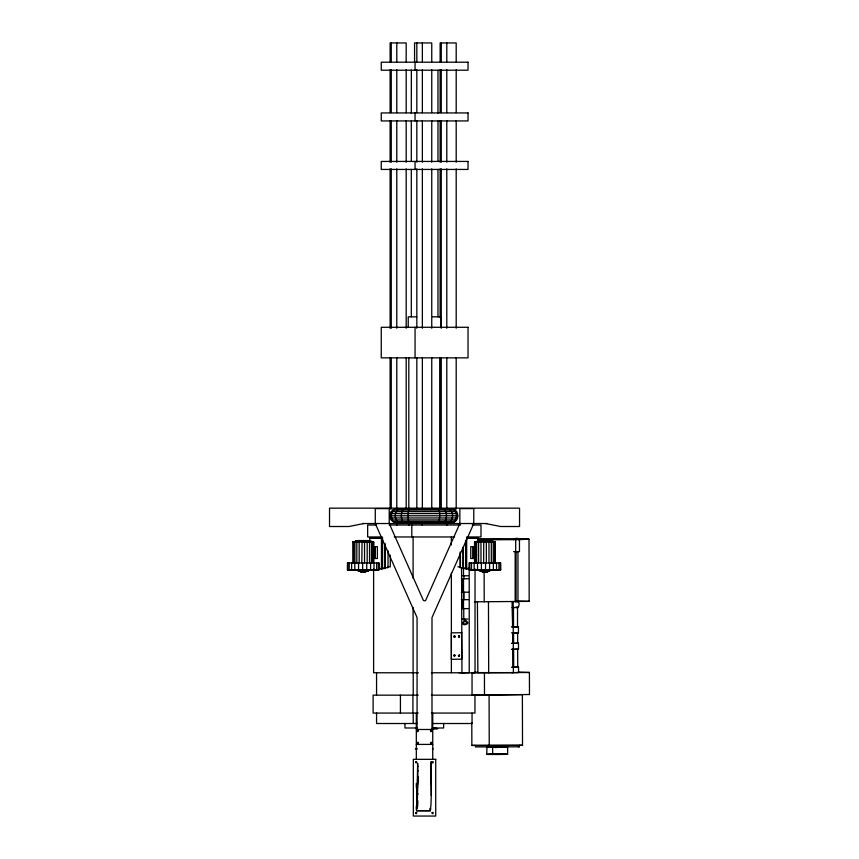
<?xml version="1.0" encoding="UTF-8"?>
<svg xmlns="http://www.w3.org/2000/svg" width="859" height="859" viewBox="0 0 859 859"><rect width="100%" height="100%" fill="white"/><g stroke="black" fill="none" stroke-linecap="round" stroke-linejoin="round"><path stroke-width="1.29" d="M411.354 70.202L411.3 113.087M416.636 784.095L416.636 810.638L430.348 810.638L430.338 807.986A83.581 1.439 -90 0 1 430.005 809.876L430.434 809.876A83.581 1.439 -90 0 0 430.746 808.04M417.227 806.837L417.227 787.671M437.972 70.202L437.983 113.087M417.893 780.262L417.334 780.187L417.646 763.329L417.861 782.13M417.291 781.056L416.798 788.691L416.679 786.393M418.376 776.515L418.397 782.162M430.799 773.905L430.928 761.965L431.261 795.359L431.347 761.965L430.617 778.823M417.882 780.24L417.474 796.798A82.217 1.417 -90 0 1 416.722 808.512L417.227 808.115M417.818 782.184L417.775 784.718M474.404 601.826L529.187 601.375L517.419 600.978M518.106 672.082L529.402 672.479L471.967 672.908M484.433 673.005L484.497 695.156L529.477 694.501M431.261 795.359L431.186 797.968A83.581 1.439 -90 0 1 430.821 806.955M417.614 786.533L417.302 788.283M417.334 780.187L417.828 781.175M431.035 778.823L430.874 784.45L430.81 783.633M363.711 570.505L363.776 569.667L366.739 569.764L366.739 562.967M486.677 570.505L485.55 571.353L485.389 570.505M455.12 636.744L454.196 637.195L454.282 635.907M455.034 636.744L454.883 636.025M458.459 655.277L458.727 656.115M483.617 562.967L483.778 540.579L480.976 542.072L480.976 562.967M363.808 571.997L364.076 570.505M485.475 571.997L485.55 571.353M389.846 515.787C389.857 512.007 393.111 508.743 396.89 508.732L450.921 508.732C459.962 508.431 459.962 523.131 450.921 522.83L396.89 522.83C393.111 522.82 389.857 519.566 389.846 515.787L457.965 515.787M485.99 570.505L486.14 569.667L489.598 569.764L489.598 562.967M361.811 562.967L362.079 540.579L364.538 542.072L364.538 562.967M364.345 571.997L365.343 570.505M486.001 571.997L486.473 571.256M365.236 570.505L365.494 569.667L370.616 569.764L370.616 562.967M364.796 571.997L366.46 570.505M486.452 571.997L487.848 570.505M458.609 635.971L459.297 637.142M459.34 637.024L459.479 636.304M458.523 637.024L459.425 637.024L459.425 636.122M454.561 654.773L454.153 656.051M459.34 655.997L459.34 654.934M486.763 571.256L486.999 570.505M365.139 571.997L367.631 569.667M486.806 571.997L489.286 569.667L498.918 569.764L498.918 562.967M487.472 570.505L487.815 569.667L493.356 569.764L493.356 562.967M365.365 571.997L367.845 570.505M487.096 571.997L489.898 570.505L489.362 571.256L482.425 571.353L482.715 571.997L487.096 571.997L489.641 570.505M365.719 571.353L365.44 571.997L361.048 571.997L360.769 571.353L367.695 571.256L368.275 570.505L365.633 571.353L367.985 570.505M365.848 571.256L366.181 570.505M488.116 570.505L486.656 571.353L488.975 571.256L490.038 569.667M366.621 570.505L367.061 569.667L370.616 569.764M458.513 636.122L459.425 635.971M454.883 656.051L455.034 655.331M359.18 562.967L359.18 542.072L360.082 540.579L353.618 542.072L359.363 540.579L356.829 542.072L356.829 562.967M438.949 509.076L439.829 513.607L439.164 522.83M361.124 571.997L358.257 570.505L358.783 571.256L367.695 571.256L365.386 571.353L367.362 570.505M479.87 570.505L480.449 571.256L489.362 571.256L487.053 571.353L489.018 570.505M367.781 570.505L368.371 569.667L379.066 569.764L379.066 562.967L347.412 562.967L347.412 569.764L379.066 569.764L356.517 569.667L357.29 570.505L369.198 570.505L369.971 569.667L369.112 570.505M368.167 570.505L368.801 569.667L377.262 569.764M489.823 570.505L490.468 569.667L500.357 569.764L500.357 562.967M368.629 570.505L369.327 569.667M490.296 570.505L490.994 569.667L500.733 569.764L500.733 562.967L469.078 562.967L469.078 569.764L500.733 569.764L478.957 570.505L478.184 569.667L491.627 569.667L490.854 570.505M368.876 570.505L369.606 569.667M490.532 570.505L491.262 569.667M483.617 542.072L484.938 540.579L486.344 542.072L486.344 562.967M454.067 636.025L454.712 635.832M454.067 654.998L455.12 655.331M480.976 542.072L482.694 540.579L478.603 542.072L478.603 562.967M359.18 542.072L361.005 540.579L361.811 542.072M458.642 635.853L459.297 635.853M478.603 542.072L481.759 540.579L476.659 542.072L476.659 562.967M361.467 570.505L361.671 571.256L363.98 571.256M356.829 542.072L360.082 540.579M464.601 620.509C457.622 628.101 474.436 623.591 464.601 620.509L464.698 619.06M442.814 509.076L444.511 509.076C447.142 512.844 447.142 518.718 444.511 522.487L443.663 522.83M354.907 562.967L354.907 542.072L358.922 540.579L352.877 542.072L352.899 562.967M354.907 542.072L359.363 540.579L352.899 542.072L373.611 542.072L373.611 562.967M477.411 601.493L477.872 672.522M356.27 541.696L358.804 540.945M477.862 541.696L480.428 540.945M353.564 562.967L353.564 542.072L358.761 540.579L367.716 540.579L373.611 542.072L367.566 540.579L372.924 542.072L372.87 562.967M475.285 562.967L475.285 542.072L480.589 540.579L474.555 542.072L474.533 562.967M353.564 542.072L358.922 540.579L352.899 542.072L358.761 540.579M475.22 542.072L480.568 540.579M357.398 541.471L361.005 540.579M507.615 746.858L507.637 754.309L497.952 754.513L486.795 754.395L486.935 746.9M486.795 754.395L507.637 754.309M484.068 570.505L484.165 571.256L485.335 571.256M475.242 745.408L519.534 745.311M475.242 746.9L519.534 746.804L518.407 746.729M400.337 508.732C393.551 509.666 393.551 521.907 400.337 522.83M447.475 522.83C454.261 521.907 454.261 509.666 447.475 508.732M363.851 523.528L348.926 526.513L329.523 526.513L329.523 508.163L519.545 508.163L519.545 526.513L500.582 526.513L485.614 523.528M454.712 637.271L453.928 636.744M459.168 656.19L458.427 655.836M397.792 508.732C389.213 508.668 389.213 522.906 397.792 522.83M450.019 522.83C458.599 522.906 458.599 508.668 450.019 508.732M481.405 562.967L481.405 569.764L486.14 569.667M417.549 794.038L418.086 793.963M515.991 626.877L517.494 626.845L517.548 607.431L515.153 607.485M515.228 632.858L517.623 632.804L517.655 643.251L515.26 643.305M514.326 643.327L513.274 643.327L513.295 649.286L517.666 649.221L517.73 667.132L515.336 667.185M515.926 607.485C519.738 609.321 520.135 600.763 517.097 601.515M516.001 632.847L518.449 632.804L518.428 626.834L512.254 626.898M512.329 649.286L518.492 649.221L518.482 643.251L516.034 643.294M511.577 672.64L518.568 672.576L518.546 667.132L516.109 667.175M358.547 562.967L358.547 569.764L363.776 569.667M363.883 571.353L365.096 571.256M471.795 722.763L471.859 745.462L522.519 745.344L522.369 694.609L472.278 695.049M471.859 745.462L475.016 745.29M481.405 569.764L482.651 569.667L482.908 570.505M486.14 571.353L487.504 571.256M364.484 571.353L366.084 571.256M358.547 569.764L360.34 569.667L360.673 570.505M365 571.353L366.89 571.256M486.656 571.353L488.546 571.256M365.386 571.353L367.663 571.256M487.053 571.353L489.319 571.256M507.454 746.89L486.774 746.943M515.196 538.518C522.401 538.11 509.162 539.549 516.098 538.55M518.578 539.667L529.004 539.184L477.883 539.012M477.529 562.967L477.529 569.764L481.083 569.667L481.523 570.505M512.769 672.629L477.636 672.597M361.349 571.997L358.858 569.667L354.788 569.764L354.788 562.967M476.455 569.764L478.484 569.71M516.871 538.883L517.977 538.861L515.711 538.861L519.47 538.894L516.871 538.507M517.73 600.967L517.419 600.935M513.886 539.667L477.862 539.796M477.529 569.764L482.651 569.667M474.64 672.243L477.056 672.189M352.491 569.764L360.34 569.667M480.364 570.505L479.773 569.667L474.157 569.764L474.157 562.967M349.849 569.764L358.858 569.667M482.79 571.997L480.449 571.256L479.343 569.667L471.505 569.764L471.505 562.967M461.798 632.729L451.372 632.858L451.372 659.293L461.798 659.164L461.562 632.729M469.454 569.764L479.343 569.667M470.882 569.764L479.773 569.667M347.412 569.764L357.151 569.667L357.859 570.505M469.078 569.764L478.817 569.667L479.515 570.505M495.815 747.566C496.352 748.071 495.836 746.45 496.201 747.566M496.169 539.291L492.304 539.355L495.46 539.409M496.953 539.409L500.818 539.334L492.637 539.366L500.486 539.334L497.2 539.291M515.26 607.506L512.2 607.506L512.104 601.536M515.325 626.898L513.22 626.909L513.242 632.879L515.346 632.868M515.379 643.316L512.308 643.316M512.383 667.196L515.454 667.196M478.399 539.345L529.004 539.184L529.187 601.375M469.218 567.584L469.218 672.769L461.949 672.79L461.562 567.552M511.449 632.868L514.391 632.858M416.722 316.842L408.229 316.842L408.229 327.29M432.635 316.842L441.054 316.842L441.054 327.29M394.711 509.076L453.101 509.076M392.746 510.074L455.066 510.074M391.189 511.642L456.623 511.642M390.19 513.607L457.622 513.607M390.19 517.966L457.622 517.966M391.189 519.931L456.623 519.931M392.746 521.488L455.066 521.488M394.711 522.487L453.101 522.487M362.852 523.528L486.688 523.528M376.36 525.021L367.652 525.021L367.652 536.961L382.276 536.961M389.299 525.021L460.585 525.021M472.289 525.021L480.997 525.021L480.997 536.961L466.662 536.961M394.292 536.961L454.583 536.961M466.684 537.745L478.42 537.745L478.42 541.642M370.004 538.142L382.287 538.142M466.759 538.142L478.152 538.142M514.981 539.259L517.966 539.259M513.489 539.645L519.459 539.645L519.459 551.607L513.585 551.607M492.057 541.696L488.771 540.579L495.256 542.072L489.383 540.579L480.428 540.579L474.555 542.072L495.267 542.072L495.267 562.967M372.817 546.7L377.391 546.7L377.391 558.457L372.817 558.457M474.34 546.7L470.753 546.7L470.753 558.457L474.34 558.457M387.71 566.822L390.287 566.822L390.287 555.247M457.858 566.822L460.435 566.822L460.435 553.969M384.059 567.692L388.032 567.692L388.032 550.716M464.085 567.692L460.113 567.692L460.113 552.015M378.561 568.508L385.111 568.508L385.111 543.414M469.594 568.508L463.033 568.508L463.033 547.376M378.647 568.905L382.556 568.905L382.556 537.745M469.497 568.905L465.589 568.905L465.589 540.343M362.498 572.234L363.991 572.234M484.154 572.234L485.646 572.234M461.519 575.777L468.252 575.777M461.519 578.762L468.252 578.762M461.283 592.195L468.499 592.195M461.283 599.657L468.499 599.657M514.981 601.676L517.966 601.676L517.966 551.607M514.208 607.506L513.167 607.506L513.145 601.536M461.519 608.612L468.252 608.612M461.927 619.06L467.854 619.06M464.139 620.552L465.632 620.552M453.981 655.149L454.067 655.9M459.511 655.836L459.425 655.095M514.391 667.196L513.349 667.196L513.371 672.651M418.365 672.769L373.611 672.769L373.611 568.916M431.39 672.769L475.027 672.769L475.027 568.916M418.236 695.156L373.117 695.156L373.117 713.067L418.236 713.067M431.39 695.156L474.952 695.156L474.952 713.067L431.433 713.067M416.937 723.514L376.564 723.514L376.564 713.067M432.7 723.514L472.042 723.514L472.042 713.067M417.517 727.992L404.965 727.992L404.965 723.514M432.378 727.992L443.641 727.992L443.641 723.514M432.421 728.743L437.822 728.743M416.325 729.484L432.743 729.484M416.325 744.409L432.743 744.409M415.38 748.887L417.517 748.887M432.378 748.887L433.237 748.887M416.722 810.81L430.423 810.81M518.6 538.926L516.484 538.529M458.985 672.769L464.418 672.78M516.098 538.926L515.196 538.915M516.42 607.388L518.364 607.431M512.694 607.496L512.125 607.506L512.63 626.887M511.438 626.898L512.759 626.887M512.651 632.858L512.683 643.305M511.481 643.316L512.802 643.305M511.502 649.275L512.823 649.275M511.556 667.185L512.877 667.185M483.112 695.028L474.372 694.899M491.155 569.678L495.654 569.764M368.371 569.667L373.998 569.764L373.998 562.967M516.592 607.41L517.548 607.431M369.477 569.721L371.7 569.764L368.64 569.689M517.311 626.791L518.428 626.834M517.322 632.761L518.449 632.804M517.354 643.208L518.482 643.251M517.376 649.179L518.492 649.221M517.429 667.089L518.439 667.11M489.286 569.667L493.356 569.764M519.856 745.161L522.519 745.344M480.299 570.505L482.511 571.353L480.17 570.505M358.504 570.505L360.844 571.353L358.632 570.505M480.449 571.256L482.758 571.353L483.005 571.997M358.783 571.256L361.102 571.353L359.126 570.505M480.782 570.505L483.349 571.997M359.599 571.256L361.489 571.353L361.693 571.997M480.707 571.256L482.511 571.353M359.051 571.256L360.844 571.353M487.815 569.667L489.598 569.764M480.997 570.505L483.155 571.353L481.963 570.505M359.781 571.256L361.489 571.353L360.308 570.505M481.684 570.505L483.81 571.997M481.265 571.256L482.758 571.353L481.448 571.256M360.64 571.256L362.144 571.997M365.494 569.667L366.739 569.764M482.812 570.505L484.336 571.997M482.06 571.256L483.155 571.353M361.489 571.353L360.028 570.505M417.882 778.984L418.419 779.059M483.048 571.256L483.671 571.353M373.59 562.967L373.59 542.072L367.126 540.579L372.87 542.072L367.716 540.579M372.87 542.072L366.406 540.579L371.485 542.072L371.485 562.967M367.566 540.579L373.59 542.072M371.485 542.072L365.483 540.579L369.542 542.072L369.542 562.967M489.383 540.579L495.256 542.072L489.233 540.579L494.58 542.072L494.58 562.967M417.56 770.706L418.108 770.856M493.238 562.967L493.238 542.072L488.095 540.579L491.316 542.072L491.316 562.967M369.542 542.072L364.399 540.579L367.18 542.072L367.18 562.967M489.329 540.945L491.874 541.696M368.232 540.945L370.465 541.696M488.792 540.579L493.238 542.072M491.316 542.072L487.171 540.579L488.964 542.072L488.964 562.967M417.592 766.239L418.129 766.443M368.565 540.945L370.573 541.696M367.18 542.072L363.239 540.579L364.538 542.072M404.997 509.076L403.3 509.076C400.67 512.844 400.67 518.718 403.3 522.487L404.149 522.83M488.964 542.072L486.097 540.579L486.344 542.072M478.27 569.667L479.032 570.505M356.614 569.667L357.376 570.505M478.549 569.667L479.279 570.505M357.612 570.505L356.882 569.667L349.226 569.764L349.226 562.967M358.321 570.505L357.688 569.667L347.798 569.764L347.798 562.967M358.117 569.667L358.708 570.505M408.863 509.076L407.982 513.607L408.648 522.83M362.015 569.667L362.154 570.505M362.605 571.353L362.681 571.997M362.756 570.505L362.809 571.256M484.379 569.667L484.433 570.505M529.412 672.361L529.477 694.63M513.478 607.496L513.532 626.898M513.553 632.868L513.585 643.305M513.607 649.275L513.661 667.185M512.694 649.275L512.759 667.185M492.626 747.051L492.647 754.513M489.082 695.049L489.233 745.784M488.46 601.697L488.685 672.801M487.257 745.73L487.257 747.223M484.122 571.525L484.218 601.891M461.949 578.762L461.959 591.744M461.959 599.528L461.959 608.612M516.087 551.607L516.087 601.676M515.701 539.645L515.701 551.607M515.175 551.607L515.175 601.676M496.534 562.967L496.534 569.764M485.528 562.967L485.528 569.764M484.906 571.353L484.906 571.997M473.427 547.408L473.427 557.738M472.933 546.7L472.933 558.457M472.042 672.769L472.042 695.156M469.776 562.967L469.776 569.764M466.684 539.044L466.684 568.905M465.857 542.093L465.857 568.508M463.892 575.777L463.892 578.762M463.957 592.195L463.957 599.657M463.763 608.612L463.763 619.06M463.495 568.1L463.495 575.777M463.495 578.762L463.495 608.612M463.334 548.096L463.334 567.692M456.193 61.698L456.193 42.95L440.13 42.95L440.13 61.698M456.193 69.74L456.193 112.604M456.193 120.636L456.193 162.168M456.193 168.858L456.193 328.267M456.193 357.731L456.193 509.097M451.372 536.961L451.372 544.95M451.372 572.921L451.372 672.769M446.798 42.95L446.798 61.698M446.798 69.74L446.798 112.604M446.798 120.636L446.798 162.168M446.798 168.858L446.798 328.267M446.798 357.731L446.798 509.097M446.755 522.927L446.755 525.321M441.268 42.95L441.268 61.698M441.268 69.74L441.268 112.604M441.268 120.636L441.268 162.168M441.268 168.858L441.268 328.267M441.268 357.731L441.268 509.097M440.227 357.859L440.227 509.247M440.13 69.74L440.13 112.604M440.13 120.636L440.13 162.168M440.13 168.858L440.13 317.551M440.13 357.731L440.13 509.097M437.983 121.13L437.983 161.352M437.983 169.395L437.983 316.842M436.447 727.992L436.447 728.743M435.223 727.992L435.223 728.743M434.45 727.992L434.45 728.743M433.194 727.992L433.194 728.743M432.743 713.067L432.743 759.335M431.991 729.484L431.991 617.546L473.781 523.528L473.781 508.603L459.844 508.603L459.844 523.528L425.699 600.355A1.697 1.697 0 0 1 423.369 600.355L389.224 523.528L389.224 508.603L375.276 508.603L375.276 523.528L417.066 617.546L417.066 729.484M431.755 61.698L431.755 42.95L414.564 42.95L414.564 61.698M431.755 69.74L431.755 112.604M431.755 120.636L431.755 162.168M431.755 168.858L431.755 328.267M431.755 357.731L431.755 509.097M422.36 42.95L422.36 61.698M422.36 69.74L422.36 112.604M422.36 120.636L422.36 162.168M422.36 168.858L422.36 328.267M422.36 357.731L422.36 509.097M422.317 522.927L422.317 525.321M416.83 42.95L416.83 61.698M416.83 69.74L416.83 112.604M416.83 120.636L416.83 162.168M416.83 168.858L416.83 328.267M416.83 357.731L416.83 509.097M416.325 713.067L416.325 759.335M416.325 783.376L416.325 787.381M416.325 806.075L416.325 810.08M415.058 62.202L415.058 70.202M415.058 112.937L415.058 120.936M415.058 161.438L415.058 169.438M415.058 327.29L415.058 357.859M413.211 672.769L413.211 695.156M413.211 713.067L413.211 723.514M413.093 536.961L413.093 578.236M413.093 607.528L413.093 672.769M412.932 695.156L412.932 713.067M411.805 525.021L411.805 536.961M411.3 121.13L411.3 161.352M411.3 169.395L411.3 316.842M408.809 357.859L408.809 509.247M408.809 522.648L408.809 525.321M406.178 61.698L406.178 42.95L390.126 42.95L390.126 61.698M406.178 69.74L406.178 112.604M406.178 120.636L406.178 162.168M406.178 168.858L406.178 328.267M406.178 357.731L406.178 509.097M400.434 695.156L400.434 713.067M396.783 42.95L396.783 61.698M396.783 69.74L396.783 112.604M396.783 120.636L396.783 162.168M396.783 168.858L396.783 328.267M396.783 357.731L396.783 509.097M396.74 522.927L396.74 525.321M391.253 42.95L391.253 61.698M391.253 69.74L391.253 112.604M391.253 120.636L391.253 162.168M391.253 168.858L391.253 328.267M391.253 357.731L391.253 509.097M390.126 69.74L390.126 112.604M390.126 120.636L390.126 162.168M390.126 168.858L390.126 328.267M390.126 357.731L390.126 509.097M384.811 545.486L384.811 567.692M382.287 539.463L382.287 568.508M381.46 568.905L381.46 537.745L369.735 537.745L369.735 541.642M378.69 562.967L378.69 569.764M378.368 562.967L378.368 569.764M376.639 562.967L376.639 569.764M376.564 672.769L376.564 695.156M375.211 546.7L375.211 558.457M374.728 547.408L374.728 557.738M363.239 571.353L363.239 571.997M362.627 562.967L362.627 569.764M351.61 562.967L351.61 569.764M417.871 800.867A81.401 1.396 -90 0 1 417.506 807.31M417.098 730.784C418.011 733.64 419.31 728.776 417.098 730.784M417.098 742.724C418.011 745.58 419.31 740.716 417.098 742.724M415.606 762.126C416.518 764.982 417.818 760.118 415.606 762.126M415.606 812.872C416.518 815.717 417.818 810.864 415.606 812.872M430.531 730.784C431.443 733.64 432.743 728.776 430.531 730.784M430.531 742.724C431.443 745.58 432.743 740.716 430.531 742.724M432.023 762.126C432.936 764.982 434.235 760.118 432.023 762.126M432.023 812.872C432.936 815.717 434.235 810.864 432.023 812.872M463.42 622.227C465.664 629.207 468.853 617.299 463.42 622.227M488.664 754.342L506.166 754.331L488.664 754.342M468.026 62.202L381.256 62.202L381.256 70.202L468.026 70.202L468.026 62.202M468.026 112.937L381.256 112.937L381.256 120.936L468.026 120.936L468.026 112.937M468.026 161.438L381.256 161.438L381.256 169.438L468.026 169.438L468.026 161.438M468.026 327.29L381.256 327.29L381.256 357.859L468.026 357.859L468.026 327.29M435.728 759.335L413.34 759.335L413.34 816.05L435.728 816.05L435.728 759.335"/></g></svg>
